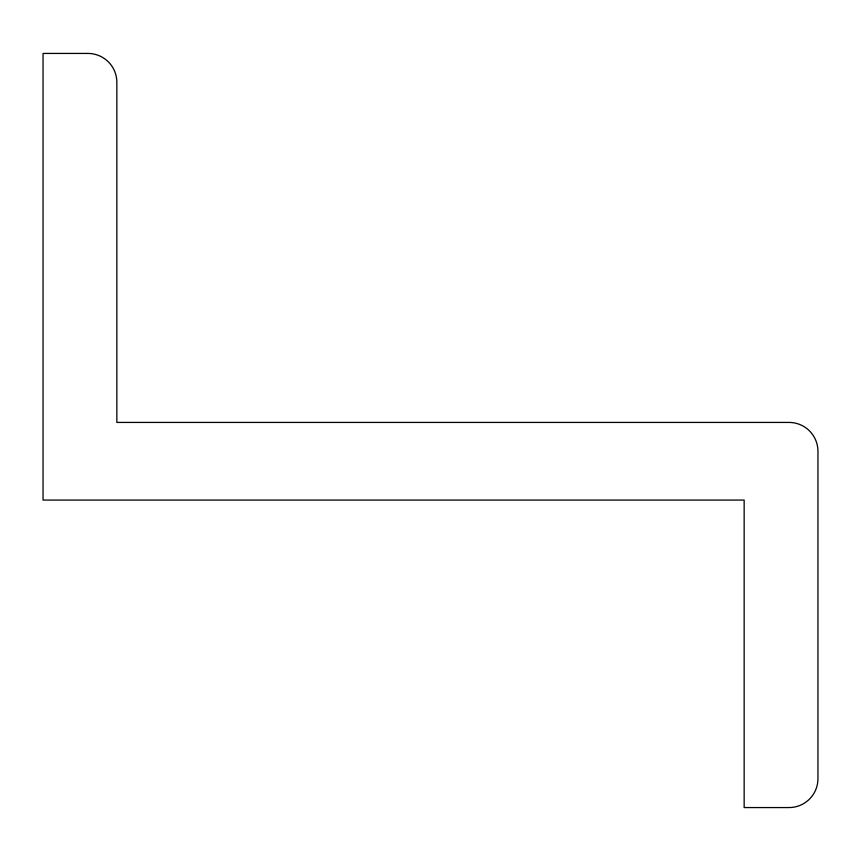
<?xml version="1.0" encoding="UTF-8"?>
<svg xmlns="http://www.w3.org/2000/svg" width="861" height="861" viewBox="0 0 861 861"><rect width="100%" height="100%" fill="white"/><g stroke="black" fill="none" stroke-linecap="round" stroke-linejoin="round"><path stroke-width="1.29" d="M87.94 53.436L43.05 53.436L43.05 500.069L744.152 500.069L744.152 807.564L789.042 807.564A28.908 28.908 0 0 0 817.95 778.667L817.95 451.336A28.908 28.908 0 0 0 789.042 422.428L116.848 422.428L116.848 82.333A28.908 28.908 0 0 0 87.94 53.436"/></g></svg>
